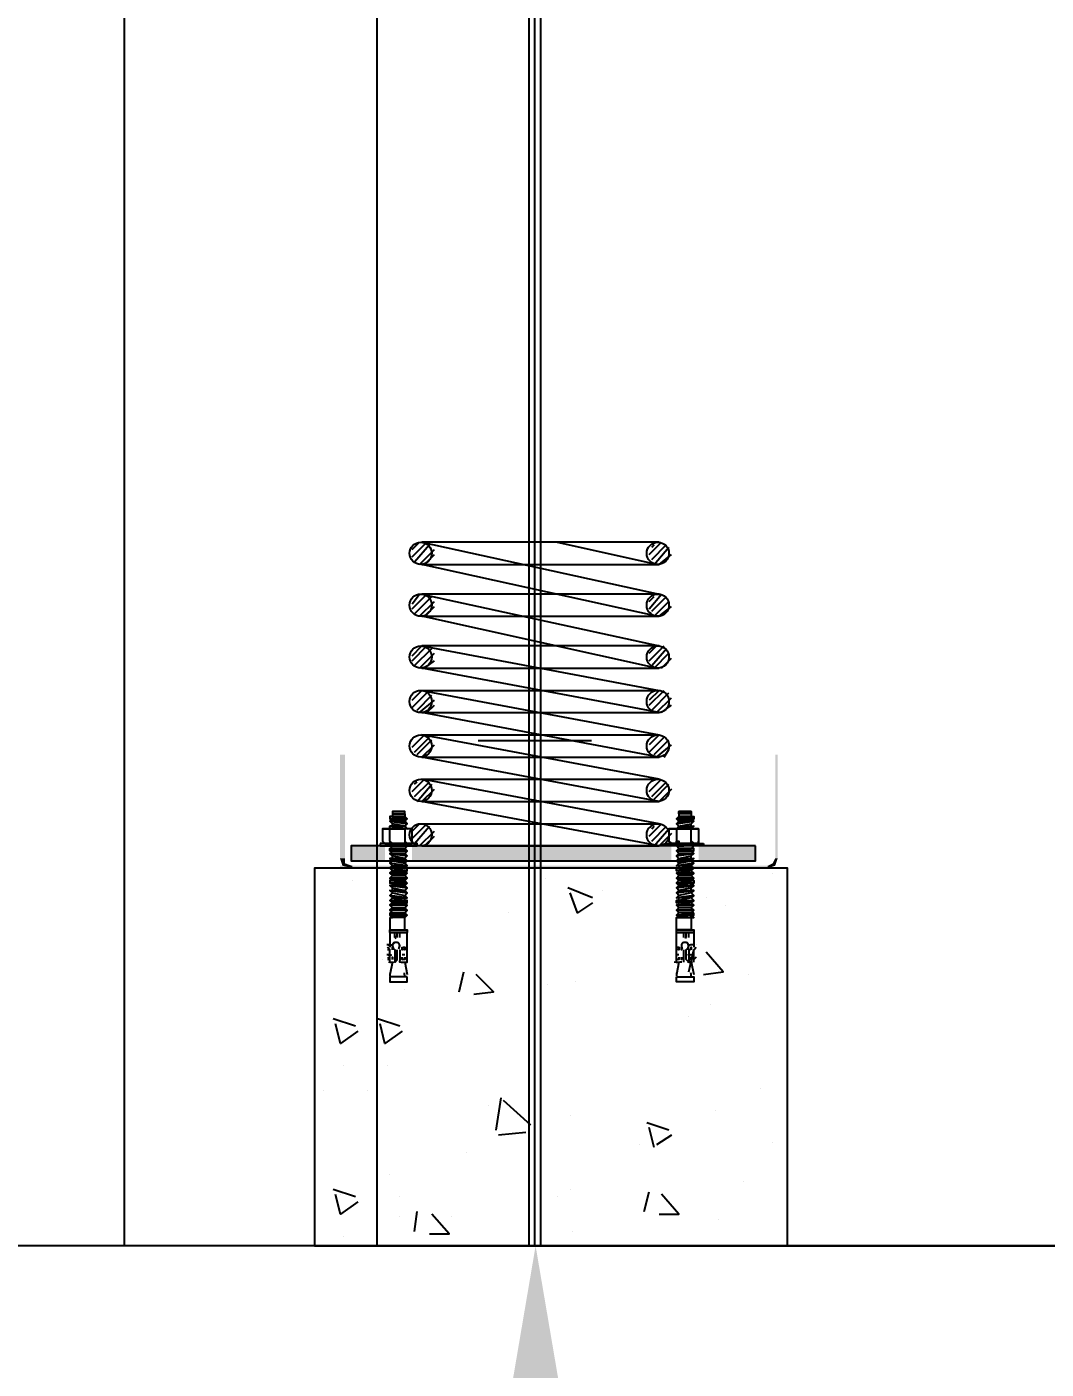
# Model space of a CAD drawing. Header units: millimetres. Extents: x -665 to 1025117, y -27997 to 4210.
# Drawn here: x 1373 to 2180, y -25792 to -24729 of the extents above; entities that cross this region are included whole.
import ezdxf

# ---------------------------------------------------------------- set-up
doc = ezdxf.new("R2010")
doc.units = ezdxf.units.MM
for name, color, linetype in [('$0$PDF_SAS_STB_Side', 7, 'Continuous'), ('$2$PDF_0', 7, 'Continuous'), ('AA_Architecture', 7, 'Continuous'), ('AA_Rail', 7, 'Continuous')]:
    doc.layers.add(name, color=color, linetype=linetype)
doc.layers.add('AA_Datum', color=7, linetype='Continuous', plot=False)
doc.styles.add('Century Gothic$001H0', font='cent.shx')
doc.dimstyles.new('Copy of ISO-25', dxfattribs={"dimtxt": 250, "dimasz": 80, "dimexe": 1.25, "dimexo": 0.625, "dimtad": 1, "dimtxsty": 'Century Gothic$001H0', "dimblk": 'ARCHTICK', "dimcen": 2.5, "dimadec": 0, "dimazin": 0, "dimtfac": 1, "dimtmove": 0, "dimatfit": 3, "dimfxl": 1, "dimarcsym": 0})

# ---------------------------------------------------------------- blocks, each defined once
blk = doc.blocks.new('_ArchTick')
at = {"color": 0, "linetype": 'ByBlock', "const_width": 0.15}
blk.add_lwpolyline([(-0.5, -0.5), (0.5, 0.5)], dxfattribs=at)
blk = doc.blocks.new('*D109')
at = {"color": 0, "lineweight": -2, "transparency": 16777216}
for p, q in [((3650, -8194.2), (249.4, -8194.2)), ((250.6, -25694.2), (250.6, -8194.2)), ((3650, -25694.2), (249.4, -25694.2))]:
    blk.add_line(p, q, dxfattribs=at)
at = {"layer": 'Defpoints', "color": 0, "transparency": 16777216}
for p in [(250.6, -8194.2), (3650.6, -8194.2), (3650.6, -25694.2)]:
    blk.add_point(p, dxfattribs=at)
at = {"color": 0, "lineweight": -2, "transparency": 16777216, "xscale": 80, "yscale": 80, "zscale": 80}
for p, rotation in [((250.6, -8194.2), 90), ((250.6, -25694.2), 270)]:
    blk.add_blockref('_ArchTick', p, dxfattribs=dict(at, rotation=rotation))
at = {"color": 0, "transparency": 16777216, "insert": (125, -16944.2), "char_height": 250, "attachment_point": 5, "rotation": 90, "style": 'Century Gothic$001H0'}
blk.add_mtext('SHAFT TOTAL HEIGHT 17500', dxfattribs=at)

msp = doc.modelspace()

# ---------------------------------------------------------------- linework, layer by layer
at = {"layer": '$0$PDF_SAS_STB_Side', "lineweight": 25}
for points in [[(1662.759, -25352.28), (1662.759, -25354.236), (1660.803, -25354.236), (1660.803, -25356.192), (1674.493, -25356.192), (1660.803, -25354.236)], [(1672.537, -25352.28), (1672.537, -25354.236), (1674.493, -25356.192), (1660.803, -25356.192), (1662.759, -25358.147), (1660.803, -25358.147)], [(1662.759, -25350.325), (1672.537, -25350.325)], [(1662.759, -25350.325), (1662.759, -25350.325)], [(1672.537, -25350.325), (1672.537, -25350.325)], [(1899.396, -25352.28), (1899.396, -25354.236), (1901.351, -25354.236), (1901.351, -25356.192), (1887.662, -25356.192), (1901.351, -25354.236)], [(1889.617, -25352.28), (1889.617, -25354.236), (1887.662, -25356.192), (1901.351, -25356.192), (1899.396, -25358.147), (1901.351, -25358.147)], [(1899.396, -25350.325), (1889.617, -25350.325)], [(1889.617, -25350.325), (1889.617, -25350.325)], [(1899.396, -25350.325), (1899.396, -25350.325)], [(1678.404, -25373.793), (1678.404, -25364.014), (1656.892, -25364.014), (1654.936, -25364.014), (1656.892, -25364.014), (1658.847, -25364.014), (1660.803, -25364.014), (1660.803, -25362.059), (1674.493, -25364.014), (1672.537, -25362.059), (1662.759, -25362.059), (1662.759, -25360.103)], [(1654.936, -25364.014), (1654.936, -25373.793)], [(1654.936, -25364.014), (1654.936, -25364.014)], [(1674.493, -25360.103), (1672.537, -25362.059), (1662.759, -25360.103), (1660.803, -25358.147), (1674.493, -25360.103), (1672.537, -25358.147), (1662.759, -25358.147), (1672.537, -25358.147), (1674.493, -25356.192)], [(1660.803, -25358.147), (1674.493, -25360.103), (1660.803, -25358.147)], [(1660.803, -25358.147), (1660.803, -25358.147)], [(1660.803, -25362.059), (1674.493, -25364.014), (1660.803, -25362.059)], [(1660.803, -25362.059), (1660.803, -25362.059)], [(1662.759, -25362.059), (1660.803, -25362.059)], [(1662.759, -25354.236), (1672.537, -25354.236), (1662.759, -25354.236)], [(1662.759, -25358.147), (1662.759, -25358.147)], [(1672.537, -25354.236), (1672.537, -25354.236)], [(1672.537, -25358.147), (1672.537, -25358.147)], [(1672.537, -25362.059), (1672.537, -25362.059)], [(1678.404, -25364.014), (1676.448, -25364.014), (1674.493, -25364.014), (1672.537, -25364.014)], [(1672.537, -25364.014), (1672.537, -25364.014)], [(1674.493, -25356.192), (1674.493, -25356.192)], [(1674.493, -25360.103), (1674.493, -25360.103)], [(1674.493, -25364.014), (1674.493, -25364.014)], [(1674.493, -25364.014), (1674.493, -25364.014)], [(1678.404, -25364.014), (1678.404, -25364.014)], [(1887.662, -25364.014), (1885.706, -25364.014), (1883.75, -25364.014), (1881.795, -25364.014), (1883.75, -25364.014), (1905.263, -25364.014), (1905.263, -25373.793)], [(1881.795, -25364.014), (1881.795, -25373.793)], [(1881.795, -25364.014), (1881.795, -25364.014)], [(1887.662, -25356.192), (1887.662, -25356.192)], [(1887.662, -25360.103), (1889.617, -25362.059), (1899.396, -25360.103), (1901.351, -25358.147), (1887.662, -25360.103), (1889.617, -25358.147), (1899.396, -25358.147), (1889.617, -25358.147), (1887.662, -25356.192)], [(1901.351, -25358.147), (1887.662, -25360.103), (1901.351, -25358.147)], [(1905.263, -25364.014), (1903.307, -25364.014), (1901.351, -25364.014), (1899.396, -25364.014), (1901.351, -25362.059), (1887.662, -25364.014), (1889.617, -25362.059), (1899.396, -25362.059), (1899.396, -25360.103)], [(1887.662, -25360.103), (1887.662, -25360.103)], [(1901.351, -25362.059), (1887.662, -25364.014), (1901.351, -25362.059)], [(1887.662, -25364.014), (1887.662, -25364.014)], [(1887.662, -25364.014), (1887.662, -25364.014)], [(1899.396, -25354.236), (1889.617, -25354.236), (1899.396, -25354.236)], [(1889.617, -25354.236), (1889.617, -25354.236)], [(1889.617, -25358.147), (1889.617, -25358.147)], [(1889.617, -25362.059), (1889.617, -25362.059)], [(1899.396, -25358.147), (1899.396, -25358.147)], [(1899.396, -25362.059), (1901.351, -25362.059)], [(1901.351, -25358.147), (1901.351, -25358.147)], [(1901.351, -25362.059), (1901.351, -25362.059)], [(1905.263, -25364.014), (1905.263, -25364.014)], [(1660.803, -25373.793), (1660.803, -25375.748), (1658.847, -25375.748), (1656.892, -25375.748), (1654.936, -25373.793), (1656.892, -25375.748), (1678.404, -25375.748), (1678.404, -25373.793), (1678.404, -25375.748), (1676.448, -25375.748), (1674.493, -25375.748), (1672.537, -25373.793)], [(1654.936, -25373.793), (1654.936, -25373.793)], [(1678.404, -25373.793), (1678.404, -25373.793)], [(1899.396, -25373.793), (1901.351, -25375.748), (1903.307, -25375.748), (1905.263, -25375.748), (1905.263, -25373.793), (1905.263, -25375.748), (1883.75, -25375.748), (1881.795, -25373.793), (1883.75, -25375.748), (1885.706, -25375.748), (1887.662, -25375.748), (1887.662, -25373.793)], [(1881.795, -25373.793), (1881.795, -25373.793)], [(1905.263, -25373.793), (1905.263, -25373.793)], [(1660.803, -25383.571), (1662.759, -25383.571), (1660.803, -25381.616), (1674.493, -25381.616), (1672.537, -25379.66), (1662.759, -25379.66), (1672.537, -25379.66), (1674.493, -25377.704), (1668.626, -25377.704), (1674.493, -25377.704), (1672.537, -25377.704)], [(1660.803, -25379.66), (1674.493, -25381.616), (1660.803, -25381.616), (1660.803, -25379.66), (1662.759, -25379.66), (1660.803, -25377.704)], [(1674.493, -25385.527), (1672.537, -25387.483), (1662.759, -25385.527), (1660.803, -25383.571), (1674.493, -25385.527), (1672.537, -25383.571), (1662.759, -25383.571), (1672.537, -25383.571), (1674.493, -25381.616)], [(1660.803, -25383.571), (1674.493, -25385.527), (1660.803, -25383.571)], [(1660.803, -25383.571), (1660.803, -25383.571)], [(1660.803, -25391.394), (1662.759, -25389.438), (1660.803, -25387.483), (1674.493, -25389.438), (1672.537, -25387.483), (1662.759, -25387.483), (1662.759, -25385.527)], [(1662.759, -25383.571), (1662.759, -25383.571)], [(1672.537, -25379.66), (1672.537, -25379.66)], [(1672.537, -25383.571), (1672.537, -25383.571)], [(1674.493, -25381.616), (1674.493, -25381.616)], [(1674.493, -25385.527), (1674.493, -25385.527)], [(1901.351, -25379.66), (1887.662, -25381.616), (1901.351, -25381.616), (1901.351, -25379.66), (1899.396, -25379.66), (1901.351, -25377.704)], [(1901.351, -25383.571), (1899.396, -25383.571), (1901.351, -25381.616), (1887.662, -25381.616), (1889.617, -25379.66), (1899.396, -25379.66), (1889.617, -25379.66), (1887.662, -25377.704)], [(1887.662, -25381.616), (1887.662, -25381.616)], [(1887.662, -25385.527), (1889.617, -25387.483), (1899.396, -25385.527), (1901.351, -25383.571), (1887.662, -25385.527), (1889.617, -25383.571), (1899.396, -25383.571), (1889.617, -25383.571), (1887.662, -25381.616)], [(1901.351, -25383.571), (1887.662, -25385.527), (1901.351, -25383.571)], [(1887.662, -25385.527), (1887.662, -25385.527)], [(1901.351, -25391.394), (1899.396, -25389.438), (1901.351, -25387.483), (1887.662, -25389.438), (1889.617, -25387.483), (1899.396, -25387.483), (1899.396, -25385.527)], [(1889.617, -25379.66), (1889.617, -25379.66)], [(1889.617, -25383.571), (1889.617, -25383.571)], [(1899.396, -25383.571), (1899.396, -25383.571)], [(1901.351, -25383.571), (1901.351, -25383.571)], [(1660.803, -25387.483), (1674.493, -25389.438), (1660.803, -25387.483)], [(1660.803, -25387.483), (1660.803, -25387.483)], [(1662.759, -25387.483), (1660.803, -25387.483)], [(1660.803, -25395.305), (1662.759, -25393.35), (1660.803, -25391.394), (1674.493, -25393.35), (1672.537, -25391.394), (1662.759, -25389.438), (1672.537, -25391.394), (1674.493, -25389.438)], [(1660.803, -25391.394), (1674.493, -25393.35), (1660.803, -25391.394)], [(1660.803, -25391.394), (1660.803, -25391.394)], [(1660.803, -25395.305), (1660.803, -25395.305)], [(1660.803, -25399.217), (1662.759, -25397.261), (1672.537, -25397.261), (1674.493, -25397.261), (1660.803, -25395.305), (1662.759, -25397.261), (1672.537, -25399.217), (1672.537, -25397.261)], [(1662.759, -25389.438), (1662.759, -25389.438)], [(1672.537, -25393.35), (1672.537, -25395.305), (1662.759, -25393.35), (1672.537, -25393.35), (1674.493, -25393.35)], [(1662.759, -25393.35), (1662.759, -25393.35)], [(1672.537, -25387.483), (1672.537, -25387.483)], [(1672.537, -25391.394), (1672.537, -25391.394)], [(1672.537, -25395.305), (1674.493, -25395.305)], [(1674.493, -25389.438), (1674.493, -25389.438)], [(1674.493, -25393.35), (1674.493, -25393.35)], [(1901.351, -25387.483), (1887.662, -25389.438), (1901.351, -25387.483)], [(1887.662, -25389.438), (1887.662, -25389.438)], [(1901.351, -25395.305), (1899.396, -25393.35), (1901.351, -25391.394), (1887.662, -25393.35), (1889.617, -25391.394), (1899.396, -25389.438), (1889.617, -25391.394), (1887.662, -25389.438)], [(1901.351, -25391.394), (1887.662, -25393.35), (1901.351, -25391.394)], [(1887.662, -25393.35), (1887.662, -25393.35)], [(1889.617, -25393.35), (1889.617, -25395.305), (1899.396, -25393.35), (1889.617, -25393.35), (1887.662, -25393.35)], [(1889.617, -25395.305), (1887.662, -25395.305)], [(1901.351, -25399.217), (1899.396, -25397.261), (1889.617, -25397.261), (1887.662, -25397.261), (1901.351, -25395.305), (1899.396, -25397.261), (1889.617, -25399.217), (1889.617, -25397.261)], [(1889.617, -25387.483), (1889.617, -25387.483)], [(1889.617, -25391.394), (1889.617, -25391.394)], [(1899.396, -25387.483), (1901.351, -25387.483)], [(1899.396, -25389.438), (1899.396, -25389.438)], [(1899.396, -25393.35), (1899.396, -25393.35)], [(1901.351, -25387.483), (1901.351, -25387.483)], [(1901.351, -25391.394), (1901.351, -25391.394)], [(1901.351, -25395.305), (1901.351, -25395.305)], [(1660.803, -25399.217), (1674.493, -25399.217), (1660.803, -25399.217)], [(1660.803, -25399.217), (1660.803, -25399.217)], [(1672.537, -25399.217), (1674.493, -25399.217), (1660.803, -25399.217), (1662.759, -25401.172), (1660.803, -25403.128)], [(1674.493, -25403.128), (1672.537, -25405.084), (1662.759, -25405.084), (1672.537, -25405.084), (1674.493, -25407.039), (1660.803, -25405.084), (1662.759, -25405.084), (1660.803, -25403.128), (1674.493, -25403.128), (1672.537, -25401.172), (1662.759, -25401.172), (1672.537, -25401.172), (1674.493, -25399.217)], [(1660.803, -25403.128), (1674.493, -25403.128), (1660.803, -25403.128)], [(1660.803, -25403.128), (1660.803, -25403.128)], [(1660.803, -25405.084), (1660.803, -25407.039), (1674.493, -25407.039), (1660.803, -25407.039), (1662.759, -25407.039), (1672.537, -25408.995), (1674.493, -25407.039)], [(1660.803, -25408.995), (1662.759, -25408.995), (1662.759, -25407.039)], [(1662.759, -25397.261), (1662.759, -25397.261)], [(1662.759, -25401.172), (1662.759, -25401.172)], [(1672.537, -25401.172), (1672.537, -25401.172)], [(1672.537, -25405.084), (1672.537, -25405.084)], [(1674.493, -25399.217), (1674.493, -25399.217)], [(1674.493, -25403.128), (1674.493, -25403.128)], [(1674.493, -25407.039), (1674.493, -25407.039)], [(1901.351, -25399.217), (1887.662, -25399.217), (1901.351, -25399.217)], [(1887.662, -25399.217), (1887.662, -25399.217)], [(1889.617, -25399.217), (1887.662, -25399.217), (1901.351, -25399.217), (1899.396, -25401.172), (1901.351, -25403.128)], [(1887.662, -25403.128), (1889.617, -25405.084), (1899.396, -25405.084), (1889.617, -25405.084), (1887.662, -25407.039), (1901.351, -25405.084), (1899.396, -25405.084), (1901.351, -25403.128), (1887.662, -25403.128), (1889.617, -25401.172), (1899.396, -25401.172), (1889.617, -25401.172), (1887.662, -25399.217)], [(1901.351, -25403.128), (1887.662, -25403.128), (1901.351, -25403.128)], [(1887.662, -25403.128), (1887.662, -25403.128)], [(1901.351, -25405.084), (1901.351, -25407.039), (1887.662, -25407.039), (1901.351, -25407.039), (1899.396, -25407.039), (1889.617, -25408.995), (1887.662, -25407.039)], [(1887.662, -25407.039), (1887.662, -25407.039)], [(1889.617, -25401.172), (1889.617, -25401.172)], [(1889.617, -25405.084), (1889.617, -25405.084)], [(1899.396, -25397.261), (1899.396, -25397.261)], [(1899.396, -25401.172), (1899.396, -25401.172)], [(1901.351, -25408.995), (1899.396, -25408.995), (1899.396, -25407.039)], [(1901.351, -25399.217), (1901.351, -25399.217)], [(1901.351, -25403.128), (1901.351, -25403.128)], [(1674.493, -25410.951), (1660.803, -25408.995), (1674.493, -25410.951), (1672.537, -25408.995), (1662.759, -25408.995)], [(1660.803, -25408.995), (1660.803, -25408.995)], [(1660.803, -25412.906), (1662.759, -25412.906), (1662.759, -25410.951)], [(1674.493, -25414.862), (1660.803, -25412.906), (1674.493, -25414.862), (1672.537, -25412.906), (1662.759, -25412.906)], [(1660.803, -25412.906), (1660.803, -25412.906)], [(1660.803, -25416.818), (1662.759, -25414.862), (1672.537, -25416.818), (1674.493, -25414.862), (1660.803, -25412.906), (1662.759, -25414.862), (1672.537, -25416.818), (1674.493, -25418.773), (1660.803, -25416.818), (1674.493, -25418.773)], [(1660.803, -25416.818), (1660.803, -25416.818)], [(1660.803, -25420.729), (1662.759, -25418.773), (1672.537, -25418.773), (1674.493, -25418.773), (1660.803, -25416.818), (1662.759, -25418.773), (1672.537, -25420.729), (1672.537, -25418.773)], [(1672.537, -25408.995), (1672.537, -25408.995)], [(1672.537, -25412.906), (1672.537, -25412.906)], [(1887.662, -25410.951), (1901.351, -25408.995), (1887.662, -25410.951), (1889.617, -25408.995), (1899.396, -25408.995)], [(1887.662, -25414.862), (1901.351, -25412.906), (1887.662, -25414.862), (1889.617, -25412.906), (1899.396, -25412.906)], [(1901.351, -25416.818), (1899.396, -25414.862), (1889.617, -25416.818), (1887.662, -25414.862), (1901.351, -25412.906), (1899.396, -25414.862), (1889.617, -25416.818), (1887.662, -25418.773), (1901.351, -25416.818), (1887.662, -25418.773)], [(1901.351, -25420.729), (1899.396, -25418.773), (1889.617, -25418.773), (1887.662, -25418.773), (1901.351, -25416.818), (1899.396, -25418.773), (1889.617, -25420.729), (1889.617, -25418.773)], [(1889.617, -25408.995), (1889.617, -25408.995)], [(1889.617, -25412.906), (1889.617, -25412.906)], [(1901.351, -25412.906), (1899.396, -25412.906), (1899.396, -25410.951)], [(1901.351, -25408.995), (1901.351, -25408.995)], [(1901.351, -25412.906), (1901.351, -25412.906)], [(1901.351, -25416.818), (1901.351, -25416.818)], [(1660.803, -25420.729), (1660.803, -25420.729)], [(1660.803, -25424.64), (1662.759, -25422.685), (1672.537, -25422.685), (1674.493, -25422.685), (1660.803, -25420.729), (1662.759, -25422.685), (1672.537, -25424.64), (1672.537, -25422.685)], [(1672.537, -25424.64), (1674.493, -25424.64), (1660.803, -25424.64), (1674.493, -25424.64)], [(1660.803, -25424.64), (1660.803, -25424.64)], [(1660.803, -25428.552), (1662.759, -25426.596), (1672.537, -25426.596), (1674.493, -25424.64), (1660.803, -25424.64), (1662.759, -25426.596), (1672.537, -25426.596), (1674.493, -25428.552), (1660.803, -25428.552), (1674.493, -25428.552)], [(1660.803, -25428.552), (1660.803, -25428.552)], [(1672.537, -25420.729), (1674.493, -25420.729)], [(1889.617, -25420.729), (1887.662, -25420.729)], [(1901.351, -25424.64), (1899.396, -25422.685), (1889.617, -25422.685), (1887.662, -25422.685), (1901.351, -25420.729), (1899.396, -25422.685), (1889.617, -25424.64), (1889.617, -25422.685)], [(1889.617, -25424.64), (1887.662, -25424.64), (1901.351, -25424.64), (1887.662, -25424.64)], [(1901.351, -25428.552), (1899.396, -25426.596), (1889.617, -25426.596), (1887.662, -25424.64), (1901.351, -25424.64), (1899.396, -25426.596), (1889.617, -25426.596), (1887.662, -25428.552), (1901.351, -25428.552), (1887.662, -25428.552)], [(1901.351, -25420.729), (1901.351, -25420.729)], [(1901.351, -25424.64), (1901.351, -25424.64)], [(1901.351, -25428.552), (1901.351, -25428.552)], [(1660.803, -25430.507), (1660.803, -25432.463), (1674.493, -25432.463), (1660.803, -25432.463), (1662.759, -25432.463), (1672.537, -25434.419), (1674.493, -25432.463)], [(1660.803, -25434.419), (1662.759, -25434.419), (1662.759, -25432.463)], [(1672.537, -25434.419), (1662.759, -25434.419)], [(1672.537, -25434.419), (1672.537, -25434.419)], [(1672.537, -25434.419), (1672.537, -25434.419)], [(1674.493, -25432.463), (1674.493, -25432.463)], [(1887.662, -25434.419), (1889.617, -25434.419), (1899.396, -25434.419), (1899.396, -25444.197), (1887.662, -25444.197), (1887.662, -25434.419), (1901.351, -25434.419), (1899.396, -25434.419), (1899.396, -25432.463), (1901.351, -25432.463), (1887.662, -25432.463), (1901.351, -25432.463), (1901.351, -25430.507)], [(1887.662, -25432.463), (1887.662, -25432.463)], [(1899.396, -25432.463), (1889.617, -25434.419), (1887.662, -25432.463)], [(1889.617, -25434.419), (1889.617, -25434.419)], [(1672.537, -25446.153), (1662.759, -25446.153)], [(1664.714, -25450.064), (1664.714, -25446.153)], [(1666.67, -25450.064), (1666.67, -25446.153)], [(1668.626, -25450.064), (1668.626, -25446.153)], [(1887.662, -25469.621), (1887.662, -25446.153), (1901.351, -25446.153), (1887.662, -25446.153), (1901.351, -25446.153), (1887.662, -25446.153)], [(1889.617, -25446.153), (1899.396, -25446.153)], [(1893.529, -25450.064), (1893.529, -25446.153)], [(1895.484, -25450.064), (1895.484, -25446.153)], [(1897.44, -25450.064), (1897.44, -25446.153)], [(1660.803, -25469.621), (1660.803, -25465.71), (1660.803, -25459.843), (1658.847, -25457.887)], [(1662.759, -25459.843), (1662.759, -25457.887), (1662.759, -25459.843)], [(1662.759, -25457.887), (1662.759, -25457.887)], [(1666.67, -25450.064), (1666.67, -25450.064)], [(1670.581, -25457.887), (1670.581, -25459.843), (1670.581, -25457.887)], [(1891.573, -25457.887), (1891.573, -25459.843), (1891.573, -25457.887)], [(1893.529, -25469.621), (1893.529, -25467.665), (1893.529, -25459.843)], [(1895.484, -25450.064), (1895.484, -25450.064)], [(1899.396, -25459.843), (1899.396, -25457.887), (1899.396, -25459.843)], [(1899.396, -25457.887), (1899.396, -25457.887)], [(1901.351, -25469.621), (1901.351, -25465.71), (1901.351, -25459.843), (1903.307, -25457.887)], [(1662.759, -25469.621), (1660.803, -25479.399)], [(1660.803, -25469.621), (1660.803, -25469.621)], [(1662.759, -25467.665), (1662.759, -25465.71), (1662.759, -25467.665)], [(1662.759, -25465.71), (1662.759, -25465.71)], [(1664.714, -25469.621), (1664.714, -25469.621)], [(1670.581, -25465.71), (1670.581, -25467.665), (1670.581, -25465.71)], [(1672.537, -25469.621), (1674.493, -25479.399)], [(1889.617, -25469.621), (1887.662, -25479.399)], [(1891.573, -25465.71), (1891.573, -25467.665), (1891.573, -25465.71)], [(1897.44, -25469.621), (1897.44, -25469.621)], [(1899.396, -25467.665), (1899.396, -25465.71), (1899.396, -25467.665)], [(1899.396, -25465.71), (1899.396, -25465.71)], [(1899.396, -25469.621), (1901.351, -25479.399)], [(1903.307, -25465.71), (1901.351, -25467.665)], [(1901.351, -25469.621), (1901.351, -25469.621)], [(1660.803, -25485.266), (1674.493, -25485.266)], [(1901.351, -25485.266), (1887.662, -25485.266)]]:
    msp.add_lwpolyline(points, dxfattribs=at)
for points in [[(1672.537, -25352.28), (1672.537, -25350.325), (1662.759, -25350.325), (1662.759, -25352.28)], [(1889.617, -25352.28), (1889.617, -25350.325), (1899.396, -25350.325), (1899.396, -25352.28)], [(1660.803, -25373.793), (1660.803, -25364.014), (1662.759, -25364.014), (1664.714, -25364.014), (1666.67, -25364.014), (1668.626, -25364.014), (1670.581, -25364.014), (1672.537, -25364.014), (1672.537, -25373.793), (1672.537, -25375.748), (1670.581, -25375.748), (1668.626, -25375.748), (1666.67, -25375.748), (1664.714, -25375.748), (1662.759, -25375.748)], [(1899.396, -25373.793), (1899.396, -25364.014), (1897.44, -25364.014), (1895.484, -25364.014), (1893.529, -25364.014), (1891.573, -25364.014), (1889.617, -25364.014), (1887.662, -25364.014), (1887.662, -25373.793), (1889.617, -25373.793), (1889.617, -25375.748), (1891.573, -25375.748), (1893.529, -25375.748), (1895.484, -25375.748), (1897.44, -25375.748), (1899.396, -25375.748)], [(1652.98, -25375.748), (1652.98, -25377.704), (1682.315, -25377.704), (1682.315, -25375.748)], [(1909.174, -25375.748), (1909.174, -25377.704), (1879.839, -25377.704), (1879.839, -25375.748)], [(1893.529, -25377.704), (1887.662, -25377.704)], [(1674.493, -25397.261), (1674.493, -25395.305), (1660.803, -25395.305)], [(1887.662, -25397.261), (1887.662, -25395.305), (1901.351, -25395.305)], [(1662.759, -25410.951), (1672.537, -25412.906), (1674.493, -25410.951), (1660.803, -25408.995)], [(1899.396, -25410.951), (1889.617, -25412.906), (1887.662, -25410.951), (1901.351, -25408.995)], [(1674.493, -25422.685), (1674.493, -25420.729), (1660.803, -25420.729)], [(1660.803, -25430.507), (1662.759, -25430.507), (1672.537, -25430.507), (1674.493, -25428.552), (1660.803, -25428.552), (1662.759, -25430.507), (1672.537, -25430.507), (1674.493, -25432.463)], [(1887.662, -25422.685), (1887.662, -25420.729), (1901.351, -25420.729)], [(1901.351, -25430.507), (1899.396, -25430.507), (1889.617, -25430.507), (1887.662, -25428.552), (1901.351, -25428.552), (1899.396, -25430.507), (1889.617, -25430.507), (1887.662, -25432.463)], [(1660.803, -25434.419), (1660.803, -25444.197), (1674.493, -25444.197), (1674.493, -25446.153), (1660.803, -25446.153), (1660.803, -25444.197), (1672.537, -25444.197), (1672.537, -25434.419)], [(1887.662, -25446.153), (1887.662, -25444.197), (1901.351, -25444.197), (1901.351, -25446.153)], [(1674.493, -25481.355), (1660.803, -25481.355), (1660.803, -25485.266), (1674.493, -25485.266)], [(1887.662, -25481.355), (1901.351, -25481.355), (1901.351, -25485.266), (1887.662, -25485.266)]]:
    msp.add_lwpolyline(points, close=True, dxfattribs=at)
for points in [[(1668.626, -25459.843), (1668.626, -25467.665), (1668.316, -25469.301, 0.09143887), (1674.493, -25469.621), (1674.493, -25446.153), (1660.803, -25446.153), (1674.493, -25446.153), (1660.803, -25446.153), (1674.493, -25446.153)], [(1659.402, -25455.944, -0.08335919), (1661.819, -25456.229, 0.12332508), (1658.5, -25456.06)], [(1664.611, -25454.182, 0.62428567), (1664.714, -25459.843), (1664.714, -25467.665), (1664.714, -25469.621), (1666.67, -25467.665), (1666.67, -25459.843)], [(1670.505, -25458.083, -0.18506494), (1672.537, -25457.887), (1672.537, -25459.843, 0.18506494), (1670.505, -25460.038)], [(1887.586, -25458.082, -0.18523677), (1889.617, -25457.887), (1889.617, -25459.843, 0.18523677), (1887.586, -25460.038)], [(1899.295, -25459.977, 0.18125527), (1897.44, -25459.843), (1897.44, -25467.665), (1897.44, -25469.621), (1895.484, -25467.665), (1895.484, -25459.843, 0.62506625), (1895.587, -25454.181)], [(1901.699, -25456.061, 0.1232303), (1898.379, -25456.229, 0.08406634), (1896.572, -25456.185)], [(1659.402, -25463.767, -0.08335919), (1661.819, -25464.051, 0.12332508), (1658.5, -25463.883)], [(1658.847, -25465.71), (1660.803, -25467.665, 0.18133415), (1658.946, -25467.799)], [(1672.537, -25465.71), (1672.537, -25467.665, 0.18506494), (1670.505, -25467.861)], [(1889.617, -25465.71), (1889.617, -25467.665, 0.18523677), (1887.586, -25467.861)], [(1901.699, -25463.884, 0.1232303), (1898.379, -25464.052, 0.08406634), (1896.572, -25464.008)]]:
    msp.add_lwpolyline(points, format="xyb", dxfattribs=at)
for centre, radius, start, end in [((1667.641, -25449.088), 2.927, 173.938928, 219.891625), ((1892.549, -25449.085), 2.935, 320.175957, 5.99349), ((1659.823, -25462.773), 2.931, 66.285309, 107.397302), ((1665.694, -25456.912), 2.93, 311.819086, 228.180914), ((1894.509, -25456.91), 2.931, 311.790852, 228.209148), ((1661.781, -25462.765), 6.856, 252.554789, 287.445211), ((1671.559, -25466.7), 2.945, 69.030369, 110.969631), ((1888.639, -25453.014), 16.607, 260.328357, 281.268247), ((1888.639, -25466.695), 2.94, 69.011331, 110.988669), ((1898.418, -25462.778), 6.843, 252.538428, 287.461572), ((1898.419, -25470.598), 2.933, 72.611448, 113.705941), ((1673.458, -25480.387), 12.655, 169.914128, 179.953535), ((1660.085, -25480.37), 12.452, 359.964328, 10.168009), ((1900.314, -25480.376), 12.653, 169.964086, 180.00438), ((1886.759, -25480.375), 12.637, 359.988998, 10.042536)]:
    msp.add_arc(centre, radius, start, end, dxfattribs=at)
at = {"layer": '$2$PDF_0', "lineweight": 25}
for points in [[(1678.404, -25143.023), (1684.271, -25137.156)], [(1678.404, -25148.89), (1678.404, -25148.89), (1690.138, -25137.156)], [(1680.36, -25152.801), (1692.094, -25139.111)], [(1873.972, -25137.156), (1686.227, -25137.156), (1873.972, -25178.225), (1686.227, -25178.225), (1873.972, -25219.294), (1686.227, -25219.294)], [(1872.016, -25154.757), (1792.392, -25137.156)], [(1866.149, -25146.934), (1875.928, -25137.156)], [(1868.105, -25141.067), (1870.061, -25139.111)], [(1868.105, -25150.846), (1879.839, -25139.111)], [(1870.061, -25154.757), (1881.795, -25141.067)], [(1684.271, -25154.757), (1696.005, -25143.023)], [(1872.016, -25195.826), (1686.227, -25154.757), (1873.972, -25154.757), (1883.75, -25146.934)], [(1688.183, -25154.757), (1696.005, -25146.934)], [(1678.404, -25186.048), (1684.271, -25178.225)], [(1678.404, -25189.959), (1690.138, -25178.225)], [(1680.36, -25193.87), (1694.05, -25180.181)], [(1684.271, -25195.826), (1696.005, -25184.092)], [(1866.149, -25189.959), (1875.928, -25178.225)], [(1866.149, -25184.092), (1870.061, -25180.181)], [(1868.105, -25191.915), (1879.839, -25180.181)], [(1870.061, -25195.826), (1881.795, -25184.092)], [(1872.016, -25236.895), (1686.227, -25195.826), (1873.972, -25195.826), (1883.75, -25188.003)], [(1688.183, -25195.826), (1696.005, -25188.003)], [(1678.404, -25227.117), (1686.227, -25219.294), (1873.972, -25254.496), (1866.149, -25262.319)], [(1678.404, -25231.028), (1690.138, -25219.294)], [(1680.36, -25234.94), (1694.05, -25221.25)], [(1684.271, -25236.895), (1696.005, -25225.161)], [(1866.149, -25225.161), (1872.016, -25219.294)], [(1866.149, -25231.028), (1877.883, -25219.294)], [(1868.105, -25234.94), (1879.839, -25221.25)], [(1870.061, -25236.895), (1881.795, -25225.161)], [(1686.227, -25307.3), (1873.972, -25307.3), (1686.227, -25272.098), (1873.972, -25272.098), (1686.227, -25236.895), (1873.972, -25236.895)], [(1688.183, -25236.895), (1696.005, -25231.028)], [(1875.928, -25236.895), (1883.75, -25229.073)], [(1678.404, -25262.319), (1686.227, -25254.496), (1873.972, -25289.699), (1866.149, -25297.521)], [(1678.404, -25268.186), (1690.138, -25256.452)], [(1682.315, -25270.142), (1694.05, -25258.408)], [(1686.227, -25254.496), (1873.972, -25254.496)], [(1866.149, -25266.231), (1877.883, -25254.496)], [(1868.105, -25270.142), (1881.795, -25256.452)], [(1684.271, -25272.098), (1696.005, -25262.319)], [(1690.138, -25272.098), (1696.005, -25266.231)], [(1872.016, -25272.098), (1883.75, -25260.363)], [(1875.928, -25272.098), (1883.75, -25266.231)], [(1678.404, -25299.477), (1688.183, -25289.699)], [(1686.227, -25360.103), (1873.972, -25360.103), (1686.227, -25324.901), (1873.972, -25324.901), (1686.227, -25289.699), (1873.972, -25289.699)], [(1680.36, -25303.388), (1692.094, -25291.654)], [(1682.315, -25305.344), (1694.05, -25293.61)], [(1883.75, -25332.724), (1873.972, -25342.502), (1686.227, -25307.3), (1696.005, -25297.521)], [(1866.149, -25303.388), (1877.883, -25291.654)], [(1870.061, -25305.344), (1881.795, -25293.61)], [(1872.016, -25307.3), (1883.75, -25297.521)], [(1877.883, -25307.3), (1881.795, -25301.433)], [(1678.404, -25334.679), (1688.183, -25324.901)], [(1680.36, -25328.812), (1682.315, -25326.857)], [(1680.36, -25338.591), (1692.094, -25326.857)], [(1682.315, -25342.502), (1694.05, -25328.812)], [(1883.75, -25367.926), (1873.972, -25377.704), (1686.227, -25342.502), (1696.005, -25332.724)], [(1866.149, -25334.679), (1875.928, -25324.901)], [(1868.105, -25338.591), (1879.839, -25326.857)], [(1870.061, -25340.546), (1881.795, -25328.812)], [(1686.227, -25342.502), (1873.972, -25342.502)], [(1678.404, -25365.97), (1684.271, -25360.103)], [(1678.404, -25371.837), (1690.138, -25360.103)], [(1680.36, -25375.748), (1692.094, -25362.059)], [(1866.149, -25369.881), (1875.928, -25360.103)], [(1868.105, -25364.014), (1870.061, -25362.059)], [(1868.105, -25373.793), (1879.839, -25362.059)], [(1870.061, -25377.704), (1881.795, -25364.014)], [(1684.271, -25377.704), (1696.005, -25365.97)], [(1688.183, -25377.704), (1696.005, -25369.881)], [(1686.227, -25377.704), (1873.972, -25377.704)], [(1631.015, -25405.084), (1631.015, -25405.084)], [(1784.011, -25403.128), (1784.011, -25403.128)], [(1963.933, -25399.217), (1963.933, -25399.217)], [(1821.169, -25418.773), (1801.612, -25410.951)], [(1821.169, -25422.685), (1809.435, -25430.507), (1803.568, -25414.862)], [(1828.991, -25412.906), (1828.991, -25412.906)], [(1911.13, -25418.773), (1911.13, -25418.773)], [(1926.775, -25424.64), (1926.775, -25424.64)], [(1754.676, -25430.507), (1754.676, -25430.507)], [(1660.803, -25446.153), (1660.803, -25457.887)], [(1901.351, -25446.153), (1901.351, -25457.887)], [(1897.44, -25477.444), (1901.351, -25459.843)], [(1903.307, -25455.931), (1903.307, -25455.931)], [(1654.936, -25467.665), (1654.936, -25467.665)], [(1909.174, -25479.399), (1924.82, -25477.444), (1911.13, -25461.798)], [(1715.562, -25493.089), (1719.473, -25477.444)], [(1727.296, -25495.045), (1742.942, -25493.089), (1729.252, -25479.399)], [(1944.376, -25479.399), (1944.376, -25479.399)], [(1672.537, -25483.311), (1672.537, -25483.311)], [(1672.537, -25491.133), (1672.537, -25491.133)], [(1785.966, -25487.222), (1785.966, -25487.222)], [(1807.479, -25485.266), (1807.479, -25485.266)], [(1915.041, -25502.868), (1915.041, -25502.868)], [(1897.44, -25512.646), (1897.44, -25512.646)], [(1633.467, -25520.469), (1615.866, -25514.602)], [(1635.422, -25524.38), (1621.733, -25534.158), (1617.821, -25518.513)], [(1621.733, -25518.513), (1621.733, -25518.513)], [(1668.626, -25520.469), (1651.025, -25514.602)], [(1670.581, -25524.38), (1656.892, -25534.158), (1652.98, -25518.513)], [(1656.892, -25518.513), (1656.892, -25518.513)], [(1623.688, -25551.76), (1623.688, -25551.76)], [(1658.847, -25551.76), (1658.847, -25551.76)], [(1608.043, -25571.316), (1608.043, -25571.316)], [(1643.202, -25571.316), (1643.202, -25571.316)], [(1744.897, -25602.607), (1748.809, -25577.183)], [(1954.155, -25569.361), (1954.155, -25569.361)], [(1739.03, -25583.05), (1739.03, -25583.05)], [(1772.277, -25598.696), (1750.764, -25579.139)], [(1918.953, -25586.962), (1918.953, -25586.962)], [(1803.568, -25590.873), (1803.568, -25590.873)], [(1881.795, -25602.607), (1864.194, -25596.74)], [(1768.365, -25604.563), (1746.853, -25606.519)], [(1870.061, -25616.297), (1866.149, -25600.651)], [(1883.75, -25606.519), (1872.016, -25614.341)], [(1858.327, -25614.341), (1858.327, -25614.341)], [(1963.933, -25612.386), (1963.933, -25612.386)], [(1721.429, -25620.208), (1721.429, -25620.208)], [(1660.803, -25637.809), (1660.803, -25637.809)], [(1633.467, -25655.483), (1615.866, -25649.616)], [(1803.568, -25649.543), (1803.568, -25649.543)], [(1862.238, -25667.145), (1866.149, -25651.499)], [(1940.465, -25643.676), (1940.465, -25643.676)], [(1635.422, -25659.394), (1621.733, -25669.172), (1617.821, -25653.527)], [(1621.733, -25653.527), (1621.733, -25653.527)], [(1668.626, -25655.41), (1668.626, -25655.41)], [(1793.789, -25655.41), (1793.789, -25655.41)], [(1873.972, -25669.1), (1889.617, -25669.1), (1875.928, -25653.455)], [(1668.626, -25671.056), (1668.626, -25671.056)], [(1680.36, -25682.79), (1682.315, -25667.145)], [(1692.094, -25684.746), (1707.739, -25684.746), (1694.05, -25669.1)], [(1709.695, -25671.056), (1709.695, -25671.056)], [(1805.523, -25682.79), (1805.523, -25682.79)], [(1920.908, -25673.012), (1920.908, -25673.012)], [(1623.688, -25686.774), (1623.688, -25686.774)]]:
    msp.add_lwpolyline(points, dxfattribs=at)
for points in [[(1950.243, -25377.704), (1630.253, -25377.704), (1630.253, -25389.438), (1950.243, -25389.438)], [(1601.235, -25694.302), (1975.666, -25694.302), (1975.667, -25395.305), (1601.237, -25395.305)], [(1601.235, -25694.302), (1975.666, -25694.302), (1975.667, -25395.305), (1601.237, -25395.305)]]:
    msp.add_lwpolyline(points, close=True, dxfattribs=at)
for centre in [(1685.248, -25145.957), (1872.993, -25145.957), (1685.248, -25187.026), (1872.993, -25187.026), (1685.248, -25228.096), (1872.993, -25228.096), (1685.248, -25263.298), (1872.993, -25263.298), (1685.248, -25298.5), (1872.993, -25298.5), (1685.248, -25333.702), (1872.993, -25333.702), (1685.248, -25368.904), (1872.993, -25368.904)]:
    msp.add_circle(centre, 8.801, dxfattribs=at)
at = {"layer": '$2$PDF_0', "transparency": 33554559}
for points in [[(1625.148, -25305.344), (1621.237, -25305.344), (1625.148, -25387.483)], [(1621.237, -25305.344), (1625.148, -25387.483), (1621.237, -25387.483)], [(1965.889, -25387.483), (1967.844, -25387.483), (1965.889, -25305.344)], [(1967.844, -25387.483), (1965.889, -25305.344), (1967.844, -25305.344)], [(1656.892, -25377.704), (1630.253, -25377.704), (1656.892, -25389.438)], [(1630.253, -25377.704), (1656.892, -25389.438), (1630.253, -25389.438)], [(1883.75, -25377.704), (1678.404, -25377.704), (1883.75, -25389.438)], [(1678.404, -25377.704), (1883.75, -25389.438), (1678.404, -25389.438)], [(1950.243, -25377.704), (1905.263, -25377.704), (1950.243, -25389.438)], [(1905.263, -25377.704), (1950.243, -25389.438), (1905.263, -25389.438)], [(1606.044, -25395.305), (1960.022, -25393.35), (1960.022, -25395.305)], [(1621.237, -25387.483), (1625.148, -25387.483), (1623.193, -25393.35)], [(1621.237, -25393.35), (1621.237, -25395.305), (1960.022, -25393.35)], [(1625.148, -25387.483), (1623.193, -25393.35), (1625.148, -25391.394)], [(1623.193, -25393.35), (1625.148, -25391.394), (1631.015, -25395.305)], [(1625.148, -25391.394), (1631.015, -25395.305), (1631.015, -25393.35)], [(1960.022, -25393.35), (1965.889, -25393.35), (1963.933, -25391.394)], [(1960.022, -25395.305), (1960.022, -25393.35), (1965.889, -25393.35)], [(1965.889, -25393.35), (1963.933, -25391.394), (1967.844, -25387.483)], [(1963.933, -25391.394), (1967.844, -25387.483), (1965.889, -25387.483)], [(1807.477, -25878.116), (1776.186, -25694.282), (1744.896, -25878.116)]]:
    msp.add_solid(points, dxfattribs=at)
msp.add_line((1730.627, -25294.283), (1820.525, -25294.283))
at = {"layer": 'AA_Architecture'}
for p, q in [((1450.625, -25694.249), (1450.625, -24394.249)), ((1650.625, -25694.249), (1650.625, -24394.249)), ((1650.625, -25694.249), (3450.625, -25694.249))]:
    msp.add_line(p, q, dxfattribs=at)
at = {"layer": 'AA_Datum'}
for p, q in [((1775.625, -25694.249), (1775.625, -8194.249)), ((1760.625, -25694.249), (1790.625, -25694.249))]:
    msp.add_line(p, q, dxfattribs=at)
at = {"layer": 'AA_Rail'}
for p, q in [((1770.975, -25694.249), (1770.975, -8194.249)), ((1780.275, -25694.249), (1780.275, -8194.249))]:
    msp.add_line(p, q, dxfattribs=at)

# ---------------------------------------------------------------- dimensions: what is measured, and where the dimension line sits
dim = msp.add_linear_dim(base=(250.625, -8194.249), p1=(3650.625, -25694.249), p2=(3650.625, -8194.249), angle=90, text='SHAFT TOTAL HEIGHT <>', dimstyle='Copy of ISO-25')
dim.commit()
dim.dimension.update_dxf_attribs({"geometry": '*D109', "text_midpoint": (125, -16944.249)})

doc.saveas('drawing.dxf')
